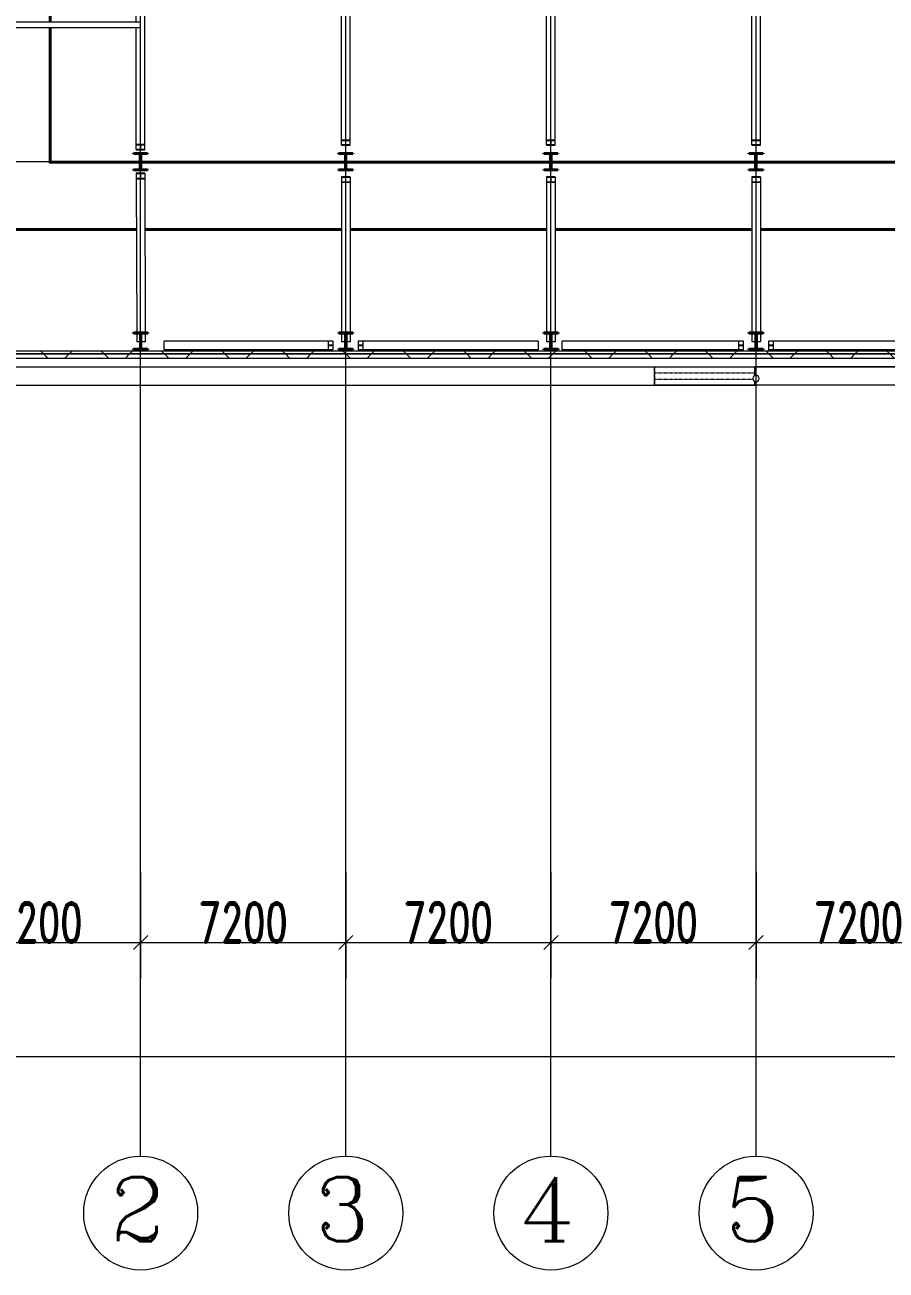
# Model space of a CAD drawing. Header units: millimetres. Extents: x -30000 to 430621, y -31706 to 192400.
# Drawn here: x 3137 to 33363, y -31706 to 12000 of the extents above; entities that cross this region are included whole.
import ezdxf

# ---------------------------------------------------------------- set-up
doc = ezdxf.new("R2010")
doc.units = ezdxf.units.MM
doc.linetypes.add('DASH-2', pattern=[1.6, 0.8, -0.8])
doc.linetypes.add('轴网线', pattern=[22.04, 18.38, -1.83, 0, -1.83])
doc.layers.get('0').update_dxf_attribs({"color": 8})
doc.layers.get('Defpoints').update_dxf_attribs({"color": 8})
for name, color, linetype, lineweight in [('A-ANNO-DIMS', 8, 'Continuous', 9), ('A-FLOR-HRAL', 8, 'Continuous', 5), ('A-GLAZ', 8, 'Continuous', 5), ('A-WALL', 8, 'Continuous', 5), ('A-WALL-FNSH', 8, 'Continuous', 9), ('A-WALL-PATT', 8, 'Continuous', 9), ('P-PIPE', 8, 'Continuous', 5), ('S-BEAM', 8, 'Continuous', 5), ('S-COLS', 8, 'Continuous', 5), ('S-GRID', 8, 'Continuous', 9), ('S-GRID-IDEN', 8, 'Continuous', 9)]:
    doc.layers.add(name, color=color, linetype=linetype, lineweight=lineweight)
doc.styles.add('RomanC', font='romanc__.ttf', dxfattribs={"height": 2250})
doc.styles.add('RomanD_4', font='romand__.ttf', dxfattribs={"width": 0.65, "height": 1400})
doc.dimstyles.new('第一_二道尺寸线', dxfattribs={"dimscale": 304.8, "dimtxt": 1405.004626, "dimasz": 1.64042, "dimexe": 4.10105, "dimexo": 0.0625, "dimgap": 0, "dimtad": 1, "dimdec": 0, "dimzin": 0, "dimdsep": 46, "dimtxsty": 'RomanD_4', "dimblk1": 'OBLIQUE', "dimblk2": 'OBLIQUE', "dimsah": 1, "dimcen": 0.09, "dimazin": 0, "dimtfac": 1, "dimtdec": 4, "dimtix": 1, "dimtmove": 0, "dimatfit": 3, "dimfxl": 8.2021, "dimfxlon": 1, "dimtvp": 1, "dimtolj": 1, "dimtzin": 0, "dimlwd": 18, "dimlwe": 18, "dimarcsym": 2})
pattern_1 = [(45, (-4e-09, 0), (-1060.66, 1060.66), []), (135, (-4e-09, 0), (-1060.66, -1060.66), [])]

# ---------------------------------------------------------------- blocks, each defined once
blk = doc.blocks.new('X-AR-F3-00-W-002_HLP2_rvt-1-LAY-4F-1_500-A')
at = {"layer": 'P-PIPE', "color": 96, "true_color": 0x007f00}
for start, end in [(0, 180), (180, 360)]:
    blk.add_arc((28800, -411), 110, start, end, dxfattribs=at)
blk = doc.blocks.new('钢_梁_焊接H - H400X200X8X14-658852-LAY-4F-1_500-A')
at = {"layer": 'S-BEAM', "color": 8, "lineweight": 15, "true_color": 0x777777}
for p, q in [((-3600, -100), (-3600, 100)), ((3587, 100), (-3600, 100)), ((3587, 100), (3587, -100)), ((3587, -100), (-3600, -100))]:
    blk.add_line(p, q, dxfattribs=at)
blk = doc.blocks.new('钢_柱_焊接H - H600X500X20X30-659261-LAY-4F-1_500-A')
at = {"layer": 'S-COLS', "lineweight": 15, "true_color": 0xdddddd}
blk.add_hatch(color=254, dxfattribs=at).paths.add_polyline_path([(-250, -300), (250, -300), (250, -270), (10, -270), (10, 270), (250, 270), (250, 300), (-250, 300), (-250, 270), (-10, 270), (-10, -270), (-250, -270)], flags=0)
at = {"layer": 'S-COLS', "color": 8, "lineweight": 35, "true_color": 0x777777}
for p, q in [((-250, 300), (250, 300)), ((-250, 270), (-250, 300)), ((-10, 270), (-250, 270)), ((-10, -270), (-10, 270)), ((10, 270), (10, -270)), ((250, 270), (10, 270)), ((250, 300), (250, 270)), ((-250, -270), (-10, -270)), ((-250, -300), (-250, -270)), ((250, -300), (-250, -300)), ((10, -270), (250, -270)), ((250, -270), (250, -300))]:
    blk.add_line(p, q, dxfattribs=at)
blk = doc.blocks.new('钢_柱_焊接H - H600X500X20X30-659270-LAY-4F-1_500-A')
at = {"layer": 'S-COLS', "lineweight": 15, "true_color": 0xdddddd}
h = blk.add_hatch(color=254, dxfattribs=at)
h.paths.add_polyline_path([(6, -300), (250, -300), (250, -270), (10, -270), (6, -50), (-10, -50), (-10, -270), (-250, -270), (-250, -300), (-148, -300)], flags=0)
h.paths.add_polyline_path([(10, 0), (10, 270), (250, 270), (250, 300), (-250, 300), (-250, 270), (-10, 270), (-10, 0), (5, 0)], flags=0)
at = {"layer": 'S-COLS', "color": 8, "lineweight": 35, "true_color": 0x777777}
for p, q in [((-250, 300), (250, 300)), ((-250, 270), (-250, 300)), ((-10, 270), (-250, 270)), ((-10, 0), (-10, 270)), ((10, 270), (10, 0)), ((250, 270), (10, 270)), ((250, 300), (250, 270)), ((-250, -270), (-10, -270)), ((-250, -300), (-250, -270)), ((250, -300), (-250, -300)), ((-10, -270), (-10, -50)), ((10, -50), (10, -270)), ((10, -270), (250, -270)), ((250, -270), (250, -300))]:
    blk.add_line(p, q, dxfattribs=at)
blk = doc.blocks.new('钢_梁_焊接H - H300X300X10X15-658905-LAY-4F-1_500-A')
at = {"layer": 'S-BEAM', "color": 8, "lineweight": 15, "true_color": 0x777777}
for p, q in [((14550, 6665), (14250, 6665)), ((14250, 6665), (14250, 6656)), ((14250, 6656), (14395, 6656)), ((14250, 6656), (14250, 6484)), ((14395, 6656), (14395, 6484)), ((14405, 6484), (14405, 6656)), ((14405, 6656), (14550, 6656)), ((14550, 6656), (14550, 6665)), ((14550, 6656), (14550, 6484)), ((14395, 6484), (14250, 6484)), ((14250, 6484), (14250, 6475)), ((14250, 6475), (14550, 6475)), ((14250, 6475), (14250, 1200)), ((14550, 6484), (14405, 6484)), ((14550, 6475), (14550, 6484)), ((14550, 6475), (14550, 1200)), ((14250, 1170), (14250, 878)), ((14390, 878), (14250, 878)), ((14550, 878), (14410, 878)), ((14550, 1170), (14550, 878))]:
    blk.add_line(p, q, dxfattribs=at)
blk = doc.blocks.new('钢_梁_焊接H - H300X300X10X15-658906-LAY-4F-1_500-A')
at = {"layer": 'S-BEAM', "color": 8, "lineweight": 15, "true_color": 0x777777}
for p, q in [((14250, 14201), (14550, 14201)), ((14250, 7956), (14250, 14201)), ((14550, 7956), (14550, 14201)), ((14550, 7956), (14250, 7956)), ((14250, 7956), (14250, 7947)), ((14250, 7947), (14395, 7947)), ((14250, 7785), (14250, 7947)), ((14395, 7947), (14395, 7785)), ((14405, 7785), (14405, 7947)), ((14405, 7947), (14550, 7947)), ((14550, 7947), (14550, 7956)), ((14550, 7785), (14550, 7947)), ((14395, 7785), (14250, 7785)), ((14250, 7785), (14250, 7776)), ((14250, 7776), (14550, 7776)), ((14550, 7785), (14405, 7785)), ((14550, 7776), (14550, 7785))]:
    blk.add_line(p, q, dxfattribs=at)
blk = doc.blocks.new('钢_梁_焊接H - H300X300X10X15-V127-LAY-4F-1_500-A')
at = {"layer": 'S-BEAM', "color": 8, "lineweight": 15, "true_color": 0x777777}
for p, q in [((21750, 6665), (21450, 6665)), ((21450, 6665), (21450, 6656)), ((21450, 6656), (21595, 6656)), ((21450, 6656), (21450, 6484)), ((21595, 6656), (21595, 6484)), ((21605, 6484), (21605, 6656)), ((21605, 6656), (21750, 6656)), ((21750, 6656), (21750, 6665)), ((21750, 6656), (21750, 6484)), ((21595, 6484), (21450, 6484)), ((21450, 6484), (21450, 6475)), ((21450, 6475), (21750, 6475)), ((21450, 6475), (21450, 1200)), ((21750, 6484), (21605, 6484)), ((21750, 6475), (21750, 6484)), ((21750, 6475), (21750, 1200)), ((21450, 1170), (21450, 878)), ((21590, 878), (21450, 878)), ((21750, 878), (21610, 878)), ((21750, 1170), (21750, 878))]:
    blk.add_line(p, q, dxfattribs=at)
blk = doc.blocks.new('钢_梁_焊接H - H300X300X10X15-V137-LAY-4F-1_500-A')
at = {"layer": 'S-BEAM', "color": 8, "lineweight": 15, "true_color": 0x777777}
for p, q in [((28950, 6665), (28650, 6665)), ((28650, 6665), (28650, 6656)), ((28650, 6656), (28795, 6656)), ((28650, 6656), (28650, 6484)), ((28795, 6656), (28795, 6484)), ((28805, 6484), (28805, 6656)), ((28805, 6656), (28950, 6656)), ((28950, 6656), (28950, 6665)), ((28950, 6656), (28950, 6484)), ((28795, 6484), (28650, 6484)), ((28650, 6484), (28650, 6475)), ((28650, 6475), (28950, 6475)), ((28650, 6475), (28650, 1200)), ((28950, 6484), (28805, 6484)), ((28950, 6475), (28950, 6484)), ((28950, 6475), (28950, 1200)), ((28650, 1170), (28650, 878)), ((28790, 878), (28650, 878)), ((28950, 878), (28810, 878)), ((28950, 1170), (28950, 878))]:
    blk.add_line(p, q, dxfattribs=at)
blk = doc.blocks.new('钢_梁_热轧H - HW300X300-659069-LAY-4F-1_500-A')
at = {"layer": 'S-BEAM', "color": 8, "lineweight": 15, "true_color": 0x777777}
for p, q in [((21996, 157500), (21996, 157800)), ((28182, 157800), (21996, 157800)), ((28191, 157800), (28182, 157800)), ((28182, 157800), (28182, 157500)), ((28191, 157668), (28191, 157800)), ((28348, 157800), (28191, 157800)), ((28356, 157800), (28348, 157800)), ((28348, 157800), (28348, 157668)), ((28356, 157500), (28356, 157800)), ((28182, 157500), (21996, 157500)), ((28182, 157500), (28191, 157500)), ((28191, 157500), (28191, 157632)), ((28348, 157500), (28191, 157500)), ((28340, 157655), (28198, 157655)), ((28198, 157645), (28340, 157645)), ((28348, 157632), (28348, 157500)), ((28348, 157500), (28356, 157500))]:
    blk.add_line(p, q, dxfattribs=at)
for centre, start_param, end_param in [((28198, 157668), 1.570796, 3.141593), ((28198, 157632), 0, 1.570796), ((28340, 157668), 3.141593, 4.712389), ((28340, 157632), 4.712389, 6.283185)]:
    blk.add_ellipse(centre, major_axis=(0, 13), ratio=0.581772, start_param=start_param, end_param=end_param, dxfattribs=at)
blk = doc.blocks.new('钢_梁_热轧H - HW300X300-659085-LAY-4F-1_500-A')
at = {"layer": 'S-BEAM', "color": 8, "lineweight": 15, "true_color": 0x777777}
for p, q in [((8028, 600), (8028, 900)), ((13782, 900), (8028, 900)), ((13791, 900), (13782, 900)), ((13782, 900), (13782, 600)), ((13791, 768), (13791, 900)), ((13948, 900), (13791, 900)), ((13956, 900), (13948, 900)), ((13948, 900), (13948, 768)), ((13956, 600), (13956, 900)), ((13782, 600), (8028, 600)), ((13782, 600), (13791, 600)), ((13791, 600), (13791, 732)), ((13948, 600), (13791, 600)), ((13940, 755), (13798, 755)), ((13798, 745), (13940, 745)), ((13948, 732), (13948, 600)), ((13948, 600), (13956, 600))]:
    blk.add_line(p, q, dxfattribs=at)
for centre, start_param, end_param in [((13798, 768), 1.570796, 3.141593), ((13798, 732), 0, 1.570796), ((13940, 768), 3.141593, 4.712389), ((13940, 732), 4.712389, 6.283185)]:
    blk.add_ellipse(centre, major_axis=(0, 13), ratio=0.581772, start_param=start_param, end_param=end_param, dxfattribs=at)
blk = doc.blocks.new('钢_梁_热轧H - HW300X300-659083-LAY-4F-1_500-A')
at = {"layer": 'S-BEAM', "color": 8, "lineweight": 15, "true_color": 0x777777}
for p, q in [((29244, 157800), (29235, 157800)), ((29235, 157800), (29235, 157500)), ((29244, 157668), (29244, 157800)), ((29401, 157800), (29244, 157800)), ((29410, 157800), (29401, 157800)), ((29401, 157800), (29401, 157668)), ((29410, 157500), (29410, 157800)), ((35556, 157800), (29410, 157800)), ((35556, 157800), (35556, 157500)), ((29235, 157500), (29244, 157500)), ((29244, 157500), (29244, 157632)), ((29401, 157500), (29244, 157500)), ((29394, 157655), (29252, 157655)), ((29252, 157645), (29394, 157645)), ((29401, 157632), (29401, 157500)), ((29401, 157500), (29410, 157500)), ((35556, 157500), (29410, 157500))]:
    blk.add_line(p, q, dxfattribs=at)
for centre, start_param, end_param in [((29252, 157668), 1.570796, 3.141593), ((29252, 157632), 0, 1.570796), ((29394, 157668), 3.141593, 4.712389), ((29394, 157632), 4.712389, 6.283185)]:
    blk.add_ellipse(centre, major_axis=(0, 13), ratio=0.581772, start_param=start_param, end_param=end_param, dxfattribs=at)
blk = doc.blocks.new('钢_梁_热轧H - HW300X300-659084-LAY-4F-1_500-A')
at = {"layer": 'S-BEAM', "color": 8, "lineweight": 15, "true_color": 0x777777}
for p, q in [((14844, 157800), (14835, 157800)), ((14835, 157800), (14835, 157500)), ((14844, 157668), (14844, 157800)), ((15001, 157800), (14844, 157800)), ((15010, 157800), (15001, 157800)), ((15001, 157800), (15001, 157668)), ((15010, 157500), (15010, 157800)), ((21156, 157800), (15010, 157800)), ((21156, 157800), (21156, 157500)), ((14835, 157500), (14844, 157500)), ((14844, 157500), (14844, 157632)), ((15001, 157500), (14844, 157500)), ((14994, 157655), (14852, 157655)), ((14852, 157645), (14994, 157645)), ((15001, 157632), (15001, 157500)), ((15001, 157500), (15010, 157500)), ((21156, 157500), (15010, 157500))]:
    blk.add_line(p, q, dxfattribs=at)
for centre, start_param, end_param in [((14852, 157668), 1.570796, 3.141593), ((14852, 157632), 0, 1.570796), ((14994, 157668), 3.141593, 4.712389), ((14994, 157632), 4.712389, 6.283185)]:
    blk.add_ellipse(centre, major_axis=(0, 13), ratio=0.581772, start_param=start_param, end_param=end_param, dxfattribs=at)
blk = doc.blocks.new('钢_梁_焊接H - H300X300X10X15-659097-LAY-4F-1_500-A')
at = {"layer": 'S-BEAM', "color": 8, "lineweight": 15, "true_color": 0x777777}
for p, q in [((7346, 6795), (7046, 6794)), ((7046, 6794), (7046, 6784)), ((7046, 6784), (7191, 6784)), ((7046, 6784), (7047, 6608)), ((7192, 6608), (7047, 6608)), ((7047, 6608), (7047, 6598)), ((7047, 6598), (7347, 6599)), ((7047, 6598), (7062, 1200)), ((7191, 6784), (7192, 6608)), ((7201, 6784), (7346, 6785)), ((7202, 6608), (7201, 6784)), ((7347, 6609), (7202, 6608)), ((7346, 6785), (7346, 6795)), ((7346, 6785), (7347, 6609)), ((7347, 6599), (7347, 6609)), ((7347, 6599), (7362, 1200)), ((7062, 1170), (7063, 871)), ((7362, 1170), (7363, 872)), ((7190, 872), (7063, 871)), ((7363, 872), (7210, 872))]:
    blk.add_line(p, q, dxfattribs=at)
blk = doc.blocks.new('钢_梁_焊接H - H300X300X10X15-659098-LAY-4F-1_500-A')
at = {"layer": 'S-BEAM', "color": 8, "lineweight": 15, "true_color": 0x777777}
for p, q in [((7350, 14400), (7350, 14606)), ((7048, 12100), (7050, 14251)), ((7050, 14265), (7050, 14400)), ((7345, 7800), (7350, 14400)), ((7045, 7801), (7048, 11900)), ((7345, 7800), (7045, 7801)), ((7045, 7801), (7045, 7792)), ((7045, 7792), (7190, 7791)), ((7045, 7628), (7045, 7792)), ((7190, 7628), (7045, 7628)), ((7045, 7628), (7045, 7619)), ((7045, 7619), (7345, 7618)), ((7190, 7791), (7190, 7628)), ((7200, 7628), (7200, 7791)), ((7200, 7791), (7345, 7791)), ((7345, 7627), (7200, 7628)), ((7345, 7791), (7345, 7800)), ((7345, 7627), (7345, 7791)), ((7345, 7618), (7345, 7627))]:
    blk.add_line(p, q, dxfattribs=at)
blk = doc.blocks.new('X-ST-F3-04-C-002_HLP2_rvt-1-LAY-4F-1_500-A')
at = {"color": 8, "lineweight": 15, "true_color": 0x777777}
for name, p in [('钢_梁_焊接H - H300X300X10X15-659098-LAY-4F-1_500-A', (0, 0)), ('钢_梁_焊接H - H300X300X10X15-658906-LAY-4F-1_500-A', (0, 0)), ('钢_梁_焊接H - H300X300X10X15-658906-LAY-4F-1_500-A', (7200, 0)), ('钢_梁_焊接H - H300X300X10X15-658906-LAY-4F-1_500-A', (14400, 0)), ('钢_梁_焊接H - H400X200X8X14-658852-LAY-4F-1_500-A', (3600, 12000)), ('钢_柱_焊接H - H600X500X20X30-659270-LAY-4F-1_500-A', (7195, 7200)), ('钢_柱_焊接H - H600X500X20X30-659270-LAY-4F-1_500-A', (14395, 7200)), ('钢_柱_焊接H - H600X500X20X30-659270-LAY-4F-1_500-A', (21595, 7200)), ('钢_柱_焊接H - H600X500X20X30-659270-LAY-4F-1_500-A', (28795, 7200)), ('钢_梁_焊接H - H300X300X10X15-659097-LAY-4F-1_500-A', (0, 0)), ('钢_梁_焊接H - H300X300X10X15-658905-LAY-4F-1_500-A', (0, 0)), ('钢_梁_焊接H - H300X300X10X15-V127-LAY-4F-1_500-A', (0, 0)), ('钢_梁_焊接H - H300X300X10X15-V137-LAY-4F-1_500-A', (0, 0)), ('钢_柱_焊接H - H600X500X20X30-659261-LAY-4F-1_500-A', (7200, 900)), ('钢_梁_热轧H - HW300X300-659085-LAY-4F-1_500-A', (0, 0)), ('钢_柱_焊接H - H600X500X20X30-659261-LAY-4F-1_500-A', (14400, 900)), ('钢_梁_热轧H - HW300X300-659084-LAY-4F-1_500-A', (0, -156900)), ('钢_柱_焊接H - H600X500X20X30-659261-LAY-4F-1_500-A', (21600, 900)), ('钢_梁_热轧H - HW300X300-659069-LAY-4F-1_500-A', (0, -156900)), ('钢_柱_焊接H - H600X500X20X30-659261-LAY-4F-1_500-A', (28800, 900)), ('钢_梁_热轧H - HW300X300-659083-LAY-4F-1_500-A', (0, -156900))]:
    blk.add_blockref(name, p, dxfattribs=at)
blk = doc.blocks.new('顶部扶栏类型 - 顶部扶栏_内部_-3241397-LAY-4F-1_500-A')
at = {"layer": 'A-FLOR-HRAL'}
for p, q in [((4000, 46425), (4000, 50450)), ((4000, 50450), (7050, 50450)), ((4050, 50400), (4050, 46425)), ((7050, 50400), (4050, 50400)), ((7350, 50450), (9917, 50450)), ((9917, 50400), (7350, 50400)), ((13971, 50450), (14250, 50450)), ((14250, 50400), (13971, 50400)), ((64950, 46950), (65150, 46950)), ((65100, 46900), (64950, 46900)), ((65100, 21756), (65100, 46900)), ((65150, 46950), (65150, 21756)), ((4000, 45700), (4000, 46375)), ((4050, 46375), (4050, 45700)), ((14400, 43025), (14400, 45991)), ((14450, 45991), (14450, 43075)), ((4000, 40900), (4000, 45500)), ((4050, 45500), (4050, 40900)), ((18325, 43025), (14400, 43025)), ((14450, 43075), (18225, 43075)), ((18325, 43050), (18325, 43025)), ((4000, 38500), (4000, 40700)), ((4050, 40700), (4050, 38500)), ((4000, 36100), (4000, 38300)), ((4050, 38300), (4050, 36100)), ((4000, 33700), (4000, 35900)), ((4050, 35900), (4050, 33700)), ((4000, 31300), (4000, 33500)), ((4050, 33500), (4050, 31300)), ((4000, 28900), (4000, 31100)), ((4050, 31100), (4050, 28900)), ((4000, 26500), (4000, 28700)), ((4050, 28700), (4050, 26500)), ((4000, 24100), (4000, 26300)), ((4050, 26300), (4050, 24100)), ((4000, 21750), (4000, 23900)), ((4050, 23900), (4050, 21750)), ((4000, 19300), (4000, 21450)), ((4050, 21450), (4050, 19300)), ((65100, 7200), (65100, 21406)), ((65150, 21406), (65150, 7150)), ((4000, 16900), (4000, 19100)), ((4050, 19100), (4050, 16900)), ((4000, 14500), (4000, 16700)), ((4050, 16700), (4050, 14500)), ((4000, 12100), (4000, 14300)), ((4050, 14300), (4050, 12100)), ((4000, 7150), (4000, 11900)), ((4050, 11900), (4050, 7200)), ((65150, 7150), (4000, 7150)), ((4050, 7200), (65100, 7200))]:
    blk.add_line(p, q, dxfattribs=at)
blk = doc.blocks.new('顶部扶栏类型 - 顶部扶栏_内部_-V436-LAY-4F-1_500-A')
at = {"layer": 'A-FLOR-HRAL'}
for p, q in [((4000, 50450), (7050, 50450)), ((4000, 46425), (4000, 50450)), ((4050, 50400), (7050, 50400)), ((4050, 46425), (4050, 50400)), ((7350, 50450), (9917, 50450)), ((7350, 50400), (9917, 50400)), ((13971, 50450), (14250, 50450)), ((13971, 50400), (14250, 50400)), ((64950, 46950), (65150, 46950)), ((64950, 46900), (65100, 46900)), ((65100, 46900), (65100, 21756)), ((65150, 46950), (65150, 21756)), ((4000, 45700), (4000, 46375)), ((4050, 45700), (4050, 46375)), ((14400, 45991), (14400, 43025)), ((14450, 45991), (14450, 43075)), ((4000, 40900), (4000, 45500)), ((4050, 40900), (4050, 45500)), ((14400, 43025), (18325, 43025)), ((14450, 43075), (18225, 43075)), ((18325, 43050), (18325, 43025)), ((4000, 38500), (4000, 40700)), ((4050, 38500), (4050, 40700)), ((4000, 36100), (4000, 38300)), ((4050, 36100), (4050, 38300)), ((4000, 33700), (4000, 35900)), ((4050, 33700), (4050, 35900)), ((4000, 31300), (4000, 33500)), ((4050, 31300), (4050, 33500)), ((4000, 28900), (4000, 31100)), ((4050, 28900), (4050, 31100)), ((4000, 26500), (4000, 28700)), ((4050, 26500), (4050, 28700)), ((4000, 24100), (4000, 26300)), ((4050, 24100), (4050, 26300)), ((4000, 21750), (4000, 23900)), ((4050, 21750), (4050, 23900)), ((4000, 19300), (4000, 21450)), ((4050, 19300), (4050, 21450)), ((65100, 21406), (65100, 7200)), ((65150, 21406), (65150, 7150)), ((4000, 16900), (4000, 19100)), ((4050, 16900), (4050, 19100)), ((4000, 14500), (4000, 16700)), ((4050, 14500), (4050, 16700)), ((4000, 12100), (4000, 14300)), ((4050, 12100), (4050, 14300)), ((4000, 7150), (4000, 11900)), ((4050, 7200), (4050, 11900)), ((65150, 7150), (4000, 7150)), ((65100, 7200), (4050, 7200))]:
    blk.add_line(p, q, dxfattribs=at)
blk = doc.blocks.new('顶部扶栏类型 - 顶部扶栏_内部_-3241510-LAY-4F-1_500-A')
at = {"layer": 'A-FLOR-HRAL'}
for p, q in [((1600, 4850), (7052, 4850)), ((7352, 4850), (14250, 4850)), ((14550, 4850), (21450, 4850)), ((21750, 4850), (28650, 4850)), ((28950, 4850), (35850, 4850)), ((7052, 4800), (1550, 4800)), ((14250, 4800), (7352, 4800)), ((21450, 4800), (14550, 4800)), ((28650, 4800), (21750, 4800)), ((35850, 4800), (28950, 4800))]:
    blk.add_line(p, q, dxfattribs=at)
blk = doc.blocks.new('顶部扶栏类型 - 顶部扶栏_内部_-V440-LAY-4F-1_500-A')
at = {"layer": 'A-FLOR-HRAL'}
for p, q in [((1600, 4850), (7052, 4850)), ((7352, 4850), (14250, 4850)), ((14550, 4850), (21450, 4850)), ((21750, 4850), (28650, 4850)), ((28950, 4850), (35850, 4850)), ((1550, 4800), (7052, 4800)), ((7352, 4800), (14250, 4800)), ((14550, 4800), (21450, 4800)), ((21750, 4800), (28650, 4800)), ((28950, 4800), (35850, 4800))]:
    blk.add_line(p, q, dxfattribs=at)
blk = doc.blocks.new('百叶窗-带贴面 - BYC3612-4661526-LAY-4F-1_500-A')
at = {"layer": 'A-GLAZ'}
blk.add_line((1851, 425), (-1829, 425), dxfattribs=at)
at = {"layer": 'A-GLAZ', "linetype": 'DASH-2'}
for p, q in [((-1749, 287), (-1749, 425)), ((1771, 425), (-1749, 425)), ((-1749, -225), (-1749, 85)), ((1771, 208), (-1682, 208)), ((1771, -225), (1771, 425)), ((1771, -8), (-1749, -8)), ((1771, -225), (-1749, -225))]:
    blk.add_line(p, q, dxfattribs=at)
at = {"layer": 'A-GLAZ', "color": 7}
blk.add_line((1771, -225), (-1749, -225), dxfattribs=at)
blk = doc.blocks.new('轴网 - 宽度系数 1_0-670626-LAY-4F-1_500-A')
at = {"layer": 'S-GRID-IDEN'}
blk.add_circle((0, 0), 4, dxfattribs=at)
blk = doc.blocks.new('_Oblique')
at = {"color": 0, "linetype": 'ByBlock', "lineweight": -2}
blk.add_line((-0.5, -0.5), (0.5, 0.5), dxfattribs=at)
blk = doc.blocks.new('DIMBLOCK100-LAY-4F-1_500-A')
at = {"layer": 'A-ANNO-DIMS', "color": 0, "lineweight": 18, "transparency": 16777216}
for p, q in [((0, -17725.274274), (0, -21456.224274)), ((7200, -17725.274274), (7200, -21456.224274)), ((0, -20206.224274), (7200, -20206.224274))]:
    blk.add_line(p, q, dxfattribs=at)
at = {"layer": 'Defpoints', "color": 0, "transparency": 16777216}
for p in [(0, -17706.224274), (7200, -17706.224274), (7200, -20206.224274)]:
    blk.add_point(p, dxfattribs=at)
at = {"layer": 'A-ANNO-DIMS', "color": 0, "lineweight": 18, "transparency": 16777216, "xscale": 500.0000000000001, "yscale": 500.0000000000001, "zscale": 500.0000000000001, "rotation": 180}
blk.add_blockref('_Oblique', (0, -20206.224274), dxfattribs=at)
at = {"layer": 'A-ANNO-DIMS', "color": 0, "lineweight": 18, "transparency": 16777216, "xscale": 500.0000000000001, "yscale": 500.0000000000001, "zscale": 500.0000000000001}
blk.add_blockref('_Oblique', (7200, -20206.224274), dxfattribs=at)
at = {"layer": 'A-ANNO-DIMS', "color": 0, "lineweight": 18, "transparency": 16777216, "insert": (3600, -19506.224274), "char_height": 1400, "width": 3890.7820424, "attachment_point": 5, "style": 'RomanD_4'}
blk.add_mtext('\\A1;7200', dxfattribs=at)
blk = doc.blocks.new('DIMBLOCK101-LAY-4F-1_500-A')
at = {"layer": 'A-ANNO-DIMS', "color": 0, "lineweight": 18, "transparency": 16777216}
for p, q in [((7200, -17725.274274), (7200, -21456.224274)), ((14400, -17725.274274), (14400, -21456.224274)), ((7200, -20206.224274), (14400, -20206.224274))]:
    blk.add_line(p, q, dxfattribs=at)
at = {"layer": 'Defpoints', "color": 0, "transparency": 16777216}
for p in [(7200, -17706.224274), (14400, -17706.224274), (14400, -20206.224274)]:
    blk.add_point(p, dxfattribs=at)
at = {"layer": 'A-ANNO-DIMS', "color": 0, "lineweight": 18, "transparency": 16777216, "xscale": 500.0000000000001, "yscale": 500.0000000000001, "zscale": 500.0000000000001, "rotation": 180}
blk.add_blockref('_Oblique', (7200, -20206.224274), dxfattribs=at)
at = {"layer": 'A-ANNO-DIMS', "color": 0, "lineweight": 18, "transparency": 16777216, "xscale": 500.0000000000001, "yscale": 500.0000000000001, "zscale": 500.0000000000001}
blk.add_blockref('_Oblique', (14400, -20206.224274), dxfattribs=at)
at = {"layer": 'A-ANNO-DIMS', "color": 0, "lineweight": 18, "transparency": 16777216, "insert": (10800, -19506.224274), "char_height": 1400, "width": 3890.7820424, "attachment_point": 5, "style": 'RomanD_4'}
blk.add_mtext('\\A1;7200', dxfattribs=at)
blk = doc.blocks.new('DIMBLOCK102-LAY-4F-1_500-A')
at = {"layer": 'A-ANNO-DIMS', "color": 0, "lineweight": 18, "transparency": 16777216}
for p, q in [((14400, -17725.274274), (14400, -21456.224274)), ((21600, -17725.274274), (21600, -21456.224274)), ((14400, -20206.224274), (21600, -20206.224274))]:
    blk.add_line(p, q, dxfattribs=at)
at = {"layer": 'Defpoints', "color": 0, "transparency": 16777216}
for p in [(14400, -17706.224274), (21600, -17706.224274), (21600, -20206.224274)]:
    blk.add_point(p, dxfattribs=at)
at = {"layer": 'A-ANNO-DIMS', "color": 0, "lineweight": 18, "transparency": 16777216, "xscale": 500.0000000000001, "yscale": 500.0000000000001, "zscale": 500.0000000000001, "rotation": 180}
blk.add_blockref('_Oblique', (14400, -20206.224274), dxfattribs=at)
at = {"layer": 'A-ANNO-DIMS', "color": 0, "lineweight": 18, "transparency": 16777216, "xscale": 500.0000000000001, "yscale": 500.0000000000001, "zscale": 500.0000000000001}
blk.add_blockref('_Oblique', (21600, -20206.224274), dxfattribs=at)
at = {"layer": 'A-ANNO-DIMS', "color": 0, "lineweight": 18, "transparency": 16777216, "insert": (18000, -19506.224274), "char_height": 1400, "width": 3890.7820424, "attachment_point": 5, "style": 'RomanD_4'}
blk.add_mtext('\\A1;7200', dxfattribs=at)
blk = doc.blocks.new('DIMBLOCK103-LAY-4F-1_500-A')
at = {"layer": 'A-ANNO-DIMS', "color": 0, "lineweight": 18, "transparency": 16777216}
for p, q in [((21600, -17725.274274), (21600, -21456.224274)), ((28800, -17725.274274), (28800, -21456.224274)), ((21600, -20206.224274), (28800, -20206.224274))]:
    blk.add_line(p, q, dxfattribs=at)
at = {"layer": 'Defpoints', "color": 0, "transparency": 16777216}
for p in [(21600, -17706.224274), (28800, -17706.224274), (28800, -20206.224274)]:
    blk.add_point(p, dxfattribs=at)
at = {"layer": 'A-ANNO-DIMS', "color": 0, "lineweight": 18, "transparency": 16777216, "xscale": 500.0000000000001, "yscale": 500.0000000000001, "zscale": 500.0000000000001, "rotation": 180}
blk.add_blockref('_Oblique', (21600, -20206.224274), dxfattribs=at)
at = {"layer": 'A-ANNO-DIMS', "color": 0, "lineweight": 18, "transparency": 16777216, "xscale": 500.0000000000001, "yscale": 500.0000000000001, "zscale": 500.0000000000001}
blk.add_blockref('_Oblique', (28800, -20206.224274), dxfattribs=at)
at = {"layer": 'A-ANNO-DIMS', "color": 0, "lineweight": 18, "transparency": 16777216, "insert": (25200, -19506.224274), "char_height": 1400, "width": 3890.7820424, "attachment_point": 5, "style": 'RomanD_4'}
blk.add_mtext('\\A1;7200', dxfattribs=at)
blk = doc.blocks.new('DIMBLOCK104-LAY-4F-1_500-A')
at = {"layer": 'A-ANNO-DIMS', "color": 0, "lineweight": 18, "transparency": 16777216}
for p, q in [((28800, -17725.274274), (28800, -21456.224274)), ((36000, -17725.274274), (36000, -21456.224274)), ((28800, -20206.224274), (36000, -20206.224274))]:
    blk.add_line(p, q, dxfattribs=at)
at = {"layer": 'Defpoints', "color": 0, "transparency": 16777216}
for p in [(28800, -17706.224274), (36000, -17706.224274), (36000, -20206.224274)]:
    blk.add_point(p, dxfattribs=at)
at = {"layer": 'A-ANNO-DIMS', "color": 0, "lineweight": 18, "transparency": 16777216, "xscale": 500.0000000000001, "yscale": 500.0000000000001, "zscale": 500.0000000000001, "rotation": 180}
blk.add_blockref('_Oblique', (28800, -20206.224274), dxfattribs=at)
at = {"layer": 'A-ANNO-DIMS', "color": 0, "lineweight": 18, "transparency": 16777216, "xscale": 500.0000000000001, "yscale": 500.0000000000001, "zscale": 500.0000000000001}
blk.add_blockref('_Oblique', (36000, -20206.224274), dxfattribs=at)
at = {"layer": 'A-ANNO-DIMS', "color": 0, "lineweight": 18, "transparency": 16777216, "insert": (32400, -19506.224274), "char_height": 1400, "width": 3890.7820424, "attachment_point": 5, "style": 'RomanD_4'}
blk.add_mtext('\\A1;7200', dxfattribs=at)
blk = doc.blocks.new('DIMBLOCK140-LAY-4F-1_500-A')
at = {"layer": 'A-ANNO-DIMS', "color": 0, "lineweight": 18, "transparency": 16777216}
for p, q in [((-300, -21725.274274), (-300, -25456.224274)), ((293100, -21725.274274), (293100, -25456.224274)), ((-300, -24206.224274), (293100, -24206.224274))]:
    blk.add_line(p, q, dxfattribs=at)
at = {"layer": 'Defpoints', "color": 0, "transparency": 16777216}
for p in [(-300, -21706.224274), (293100, -21706.224274), (293100, -24206.224274)]:
    blk.add_point(p, dxfattribs=at)
at = {"layer": 'A-ANNO-DIMS', "color": 0, "lineweight": 18, "transparency": 16777216, "xscale": 500.0000000000001, "yscale": 500.0000000000001, "zscale": 500.0000000000001, "rotation": 180}
blk.add_blockref('_Oblique', (-300, -24206.224274), dxfattribs=at)
at = {"layer": 'A-ANNO-DIMS', "color": 0, "lineweight": 18, "transparency": 16777216, "xscale": 500.0000000000001, "yscale": 500.0000000000001, "zscale": 500.0000000000001}
blk.add_blockref('_Oblique', (293100, -24206.224274), dxfattribs=at)
at = {"layer": 'A-ANNO-DIMS', "color": 0, "lineweight": 18, "transparency": 16777216, "insert": (146400, -23506.224274), "char_height": 1400, "width": 5836.1730636, "attachment_point": 5, "style": 'RomanD_4'}
blk.add_mtext('\\A1;293400', dxfattribs=at)

msp = doc.modelspace()

# ---------------------------------------------------------------- hatches: boundary and pattern name
at = {"layer": 'A-WALL-PATT', "lineweight": 5}
h = msp.add_hatch(dxfattribs=at)
h.set_pattern_fill('FP_13', color=256, style=0, pattern_type=2)
h.set_pattern_definition(pattern_1)
h.paths.add_polyline_path([(243636.8, 300), (244925, 300), (244925, 450), (0, 450), (0, 300), (240313.3, 300)], flags=0)
h = msp.add_hatch(dxfattribs=at)
h.set_pattern_fill('FP_13', color=256, style=0, pattern_type=2)
h.set_pattern_definition(pattern_1)
h.paths.add_polyline_path([(240313.3, 450), (244625, 450), (244625, 550), (250, 550), (250, 450), (237600, 450)], flags=0)

# ---------------------------------------------------------------- linework, layer by layer
at = {"layer": 'A-WALL', "lineweight": 9}
for p, q in [((244925, 450), (150, 450)), ((0, 300), (244925, 300))]:
    msp.add_line(p, q, dxfattribs=at)
at = {"layer": 'A-WALL'}
for p, q in [((150, 450), (244725, 450)), ((244625, 550), (250, 550)), ((25240, 0), (28760, 0)), ((28760, -650), (25240, -650))]:
    msp.add_line(p, q, dxfattribs=at)
at = {"layer": 'A-WALL-FNSH', "lineweight": 5}
for p, q in [((0, 0), (25240, 0)), ((25240, -650), (25240, 0)), ((244800, 0), (28760, 0)), ((28760, -309.7), (28760, 0)), ((-300, -650), (25240, -650)), ((28760, -650), (28760, -511.7)), ((244800, -650), (28760, -650))]:
    msp.add_line(p, q, dxfattribs=at)
at = {"layer": 'S-GRID', "linetype": '轴网线'}
for p, q in [((7200, -17706.2), (7200, 174400)), ((14400, -17706.2), (14400, 174400)), ((21600, -17706.2), (21600, 174400)), ((28800, -17706.2), (28800, 174400)), ((-16000, 7200), (308800, 7200)), ((-16000, 0), (308800, 0))]:
    msp.add_line(p, q, dxfattribs=at)
at = {"layer": 'S-GRID'}
for p, q in [((7200, -27706.2), (7200, -17706.2)), ((14400, -27706.2), (14400, -17706.2)), ((21600, -27706.2), (21600, -17706.2)), ((28800, -27706.2), (28800, -17706.2))]:
    msp.add_line(p, q, dxfattribs=at)

# ---------------------------------------------------------------- block references
at = {"lineweight": 5}
for name in ['X-AR-F3-00-W-002_HLP2_rvt-1-LAY-4F-1_500-A', 'X-ST-F3-04-C-002_HLP2_rvt-1-LAY-4F-1_500-A']:
    msp.add_blockref(name, (0, 0), dxfattribs=at)
at = {"layer": 'A-FLOR-HRAL'}
for name in ['顶部扶栏类型 - 顶部扶栏_内部_-3241510-LAY-4F-1_500-A', '顶部扶栏类型 - 顶部扶栏_内部_-V440-LAY-4F-1_500-A', '顶部扶栏类型 - 顶部扶栏_内部_-3241397-LAY-4F-1_500-A', '顶部扶栏类型 - 顶部扶栏_内部_-V436-LAY-4F-1_500-A']:
    msp.add_blockref(name, (0, 0), dxfattribs=at)
at = {"layer": 'A-GLAZ', "rotation": 180}
msp.add_blockref('百叶窗-带贴面 - BYC3612-4661526-LAY-4F-1_500-A', (27011.4, -225), dxfattribs=at)
at = {"layer": 'S-GRID-IDEN', "xscale": 499.9999999999995, "yscale": 499.9999999999995, "zscale": 499.9999999999995}
for p in [(7200, -29706.2), (14400, -29706.2), (21600, -29706.2), (28800, -29706.2)]:
    msp.add_blockref('轴网 - 宽度系数 1_0-670626-LAY-4F-1_500-A', p, dxfattribs=at)

# ---------------------------------------------------------------- texts
at = {"layer": 'S-GRID-IDEN', "char_height": 2250, "width": 2565.4, "attachment_point": 1, "style": 'RomanC'}
for s, insert in [('\\fRomanC|b0|i0|c134|p2|;2', (6116.6, -28441.6)), ('\\fRomanC|b0|i0|c134|p2|;3', (13316.6, -28441.6)), ('\\fRomanC|b0|i0|c134|p2|;4', (20516.6, -28441.6)), ('\\fRomanC|b0|i0|c134|p2|;5', (27716.6, -28441.6))]:
    msp.add_mtext(s, dxfattribs=dict(at, insert=insert))

# ---------------------------------------------------------------- dimensions: what is measured, and where the dimension line sits
at = {"layer": 'A-ANNO-DIMS', "lineweight": 18}
for base, p1, p2, override, picture, middle in [((7200, -20206.2), (0, -17706.2), (7200, -17706.2), {"dimpost": '<>', "dimfxl": 7200}, 'DIMBLOCK100-LAY-4F-1_500-A', (3600, -19506.2)), ((14400, -20206.2), (7200, -17706.2), (14400, -17706.2), {"dimpost": '<>', "dimfxl": 7200}, 'DIMBLOCK101-LAY-4F-1_500-A', (10800, -19506.2)), ((21600, -20206.2), (14400, -17706.2), (21600, -17706.2), {"dimpost": '<>', "dimfxl": 7200}, 'DIMBLOCK102-LAY-4F-1_500-A', (18000, -19506.2)), ((28800, -20206.2), (21600, -17706.2), (28800, -17706.2), {"dimpost": '<>', "dimfxl": 7200}, 'DIMBLOCK103-LAY-4F-1_500-A', (25200, -19506.2)), ((36000, -20206.2), (28800, -17706.2), (36000, -17706.2), {"dimpost": '<>', "dimfxl": 7200}, 'DIMBLOCK104-LAY-4F-1_500-A', (32400, -19506.2)), ((293100, -24206.2), (-300, -21706.2), (293100, -21706.2), {"dimpost": '<>', "dimfxl": 293400}, 'DIMBLOCK140-LAY-4F-1_500-A', (146400, -23506.2))]:
    dim = msp.add_linear_dim(base=base, p1=p1, p2=p2, dimstyle='第一_二道尺寸线', override=override, dxfattribs=at)
    dim.commit()
    dim.dimension.update_dxf_attribs({"geometry": picture, "text_midpoint": middle})

doc.saveas('drawing.dxf')
